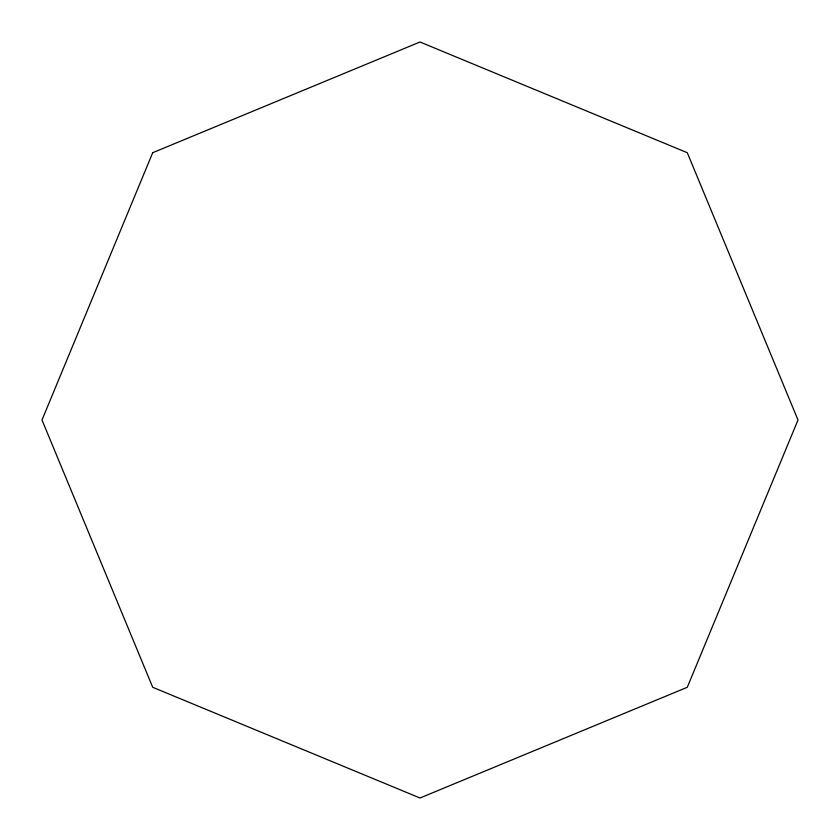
<?xml version="1.0" encoding="UTF-8"?>
<svg xmlns="http://www.w3.org/2000/svg" width="840" height="840" viewBox="0 0 840 840"><rect width="100%" height="100%" fill="white"/><g stroke="black" fill="none" stroke-linecap="round" stroke-linejoin="round"><path stroke-width="1.26" d="M152.712 152.712L42 420L152.712 687.288L420 798L687.288 687.288L798 420L687.288 152.712L420 42L152.712 152.712"/></g></svg>
